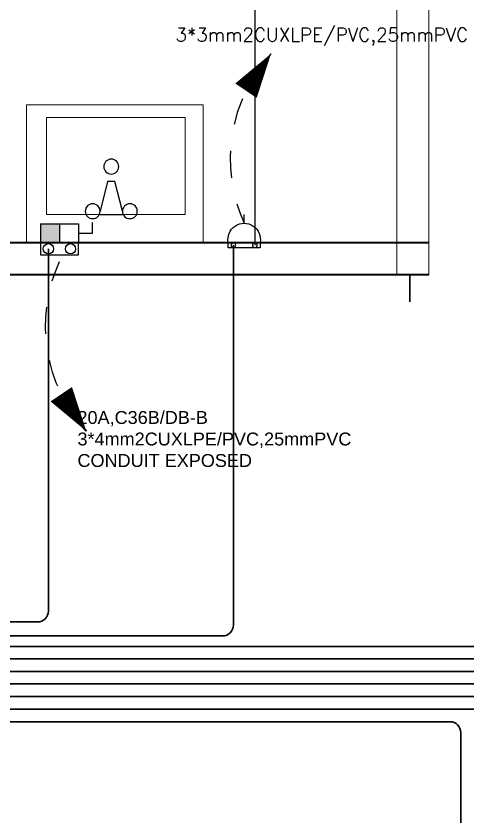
# Model space of a CAD drawing. Header units: inches. Extents: x 3955 to 4125, y 4886 to 4983.
# Drawn here: x 4044.407 to 4046.088, y 4928.142 to 4931.125 of the extents above; entities that cross this region are included whole.
import ezdxf

# ---------------------------------------------------------------- set-up
doc = ezdxf.new("R2010")
doc.units = ezdxf.units.IN
doc.header["$MEASUREMENT"] = 0
doc.linetypes.add('HIDDEN', pattern=[0.375, 0.25, -0.125])
doc.layers.get('0').update_dxf_attribs({"lineweight": 35})
for name, color, linetype, lineweight in [('DIM IN', 12, 'Continuous', 15), ('Shop Drawing', 3, 'Continuous', 30), ('walls', 7, 'Continuous', 40)]:
    doc.layers.add(name, color=color, linetype=linetype, lineweight=lineweight)
for name, color, linetype in [('E-LEADER', 30, 'Continuous'), ('E-POWER', 3, 'Continuous'), ('E-TEXT', 2, 'Continuous'), ('N Wiring', 255, 'Continuous'), ('UMG-ML', 251, 'Continuous')]:
    doc.layers.add(name, color=color, linetype=linetype)
doc.styles.add('ELEC', font='romans.shx')
doc.styles.get("Standard").update_dxf_attribs({"font": 'arial.ttf'})

# ---------------------------------------------------------------- blocks, each defined once
blk = doc.blocks.new('11')
at = {"layer": 'DIM IN', "ltscale": 2.5}
blk.add_lwpolyline([(0.513, 0.6571), (0, 0.6571), (0, 0), (0.513, 0)], close=True, dxfattribs=at)
at = {"layer": 'DIM IN', "ltscale": 2.5, "elevation": 0}
blk.add_lwpolyline([(0.408, 0.5823), (0.0469, 0.5823), (0.0469, 0.067), (0.408, 0.067)], close=True, dxfattribs=at)
at = {"layer": 'UMG-ML', "ltscale": 2.5}
for p, q in [((0.2848, 0.3554, 0), (0.3956, 0.3831, 0)), ((0.4095, 0.3, 0), (0.4095, 0.3831, 0)), ((0.2848, 0.3277, 0), (0.2848, 0.3554, 0)), ((0.3956, 0.3, 0), (0.2848, 0.3277, 0))]:
    blk.add_line(p, q, dxfattribs=at)
for centre in [(0.3956, 0.4108, 0), (0.2294, 0.3416, 0), (0.3956, 0.2723, 0)]:
    blk.add_circle(centre, 0.0277, dxfattribs=at)
blk = doc.blocks.new('S1')
for p, q in [((0, 180), (0, 260)), ((-147, 0), (147, 0))]:
    blk.add_line(p, q)
blk.add_lwpolyline([(147, 0), (-147, 0), (-147, -47.8), (147, -47.8)], close=True)
for centre in [(-99, -23.9), (99, -23.9)]:
    blk.add_circle(centre, 22.2)
at = {"linetype": 'Continuous'}
blk.add_arc((0, 30), 150, 348.46158, 191.53842, dxfattribs=at)
blk = doc.blocks.new('*U9')
blk.add_line((233, 512.3), (309.4, 559.6))
blk.add_lwpolyline([(309.4, 559.6, 0, 96, 0), (174.8, 461.8, 96, 96, 0)], format="xyseb")
at = {"linetype": 'HIDDEN', "ltscale": 0.2}
blk.add_arc((581.3, 44), 583, 117.8068, 184.3237, dxfattribs=at)
blk = doc.blocks.new('DC1')
blk.add_hatch(color=256).paths.add_polyline_path([(0, 175), (-175, 175), (-175, 0), (0, 0)])
for p, q in [((-175, 175), (175, 175)), ((-175, 175), (-175, 0)), ((0, 175), (0, 0)), ((175, 175), (175, 0)), ((305, 87.5), (305, 187.5)), ((175, 87.5), (305, 87.5)), ((-175, 0), (175, 0))]:
    blk.add_line(p, q)
blk.add_lwpolyline([(175, 0), (-175, 0), (-175, -111.7), (175, -111.7)], close=True)
for centre in [(-102.3, -55.8), (102.3, -55.8)]:
    blk.add_circle(centre, 47.4)
blk = doc.blocks.new('A$C606D7A20')
at = {"layer": 'DIM IN', "ltscale": 2.5}
for p, q in [((31.37743, -7.00468), (31.37743, -8.30463)), ((31.49743, -7.00468), (31.49743, -8.30463))]:
    blk.add_line(p, q, dxfattribs=at)
at = {"layer": 'N Wiring'}
blk.add_lwpolyline([(31.34705, -5.10399), (31.34705, -5.18364), (30.88995, -5.18364, 0.4142136), (30.84995, -5.22364), (30.84995, -8.19425)], format="xyb", dxfattribs=at)
at = {"layer": 'Shop Drawing', "elevation": 0}
for points in [[(34.53807, -2.02164), (33.31778, -2.02164, 0.4142136), (33.27778, -2.06164), (33.27778, -9.69396, -0.4142136), (33.23778, -9.73396), (19.27281, -9.73396, -0.4142136), (19.23281, -9.69396), (19.23281, -8.70353, -0.4142136), (19.27281, -8.66353), (20.48283, -8.66353)], [(32.72046, -2.59454), (32.72046, -9.64884, -0.4142136), (32.68046, -9.68884), (19.31281, -9.68884, -0.4142136), (19.27281, -9.64884), (19.27281, -8.7196, -0.4142136), (19.31281, -8.6796), (20.48283, -8.6796)]]:
    blk.add_lwpolyline(points, format="xyb", dxfattribs=at)
at = {"layer": 'Shop Drawing'}
for points in [[(30.7703, -8.19425), (30.7703, -9.60878, -0.4142136), (30.7303, -9.64878), (19.35281, -9.64878, -0.4142136), (19.31281, -9.60878), (19.31281, -8.73567, -0.4142136), (19.35281, -8.69567), (20.48283, -8.69567)], [(30.082, -8.20709), (30.082, -9.5568, -0.4142136), (30.042, -9.5968), (19.39281, -9.5968, -0.4142136), (19.35281, -9.5568), (19.35281, -8.75174, -0.4142136), (19.39281, -8.71174), (20.48283, -8.71174)], [(31.61587, -12.70066), (31.61587, -10.00846, 0.4142136), (31.57587, -9.96846), (19.07281, -9.96846, -0.4142136), (19.03281, -9.92846), (19.03281, -8.62317, -0.4142136), (19.07281, -8.58317), (20.48283, -8.58317)], [(36.48677, -9.92156), (19.11281, -9.92156, -0.4142136), (19.07281, -9.88156), (19.07281, -8.63924, -0.4142136), (19.11281, -8.59924), (20.48283, -8.59924)], [(20.48283, -8.61531), (19.15281, -8.61531, 0.4142136), (19.11281, -8.65531), (19.11281, -9.83466, 0.4142136), (19.15281, -9.87466), (36.5263, -9.87466)], [(36.54791, -9.82776), (19.19281, -9.82776, -0.4142136), (19.15281, -9.78776), (19.15281, -8.67139, -0.4142136), (19.19281, -8.63139), (20.48283, -8.63139)], [(36.50232, -9.78086), (19.23281, -9.78086, -0.4142136), (19.19281, -9.74086), (19.19281, -8.68746, -0.4142136), (19.23281, -8.64746), (20.48283, -8.64746)]]:
    blk.add_lwpolyline(points, format="xyb", dxfattribs=at)
blk.add_lwpolyline([(31.42632, -8.30463), (31.42632, -8.40463)], dxfattribs=at)
at = {"layer": 'walls', "ltscale": 2.5}
for p, q in [((31.49743, -8.18463), (24.19247, -8.18463)), ((31.49743, -8.30463), (24.19247, -8.30463))]:
    blk.add_line(p, q, dxfattribs=at)
at = {"layer": 'DIM IN', "ltscale": 2.5, "xscale": -1, "rotation": 90}
blk.add_blockref('11', (30.65736, -7.67162), dxfattribs=at)
at = {"layer": 'E-LEADER', "yscale": 0.001, "zscale": 0.001}
for p, xscale, rotation in [((30.81012, -8.11222), 0.001, 19.94119348227059), ((30.12316, -8.25503), -0.001, 160.0588065177293)]:
    blk.add_blockref('*U9', p, dxfattribs=dict(at, xscale=xscale, rotation=rotation))
at = {"layer": 'E-POWER', "xscale": -0.0004022874689625001, "yscale": 0.0004022874689625001, "zscale": 0.0004022874689625001, "rotation": 359.9999999995181}
blk.add_blockref('S1', (30.81012, -8.18463), dxfattribs=at)
at = {"layer": 'E-POWER', "xscale": 0.0004022874689625001, "yscale": 0.0004022874689625001, "zscale": 0.0004022874689625001}
blk.add_blockref('DC1', (30.12316, -8.18463), dxfattribs=at)
at = {"layer": 'E-TEXT', "style": 'ELEC'}
blk.add_text('3*3mm2CUXLPE/PVC,25mmPVC CONDUIT EXPOSED', height=0.05, dxfattribs=at).set_placement((30.5549, -7.43482, 0))
at = {"layer": 'E-TEXT', "insert": (30.19023, -9.02037, 0), "char_height": 0.0480602, "attachment_point": 7}
blk.add_mtext_dynamic_manual_height_columns('20A,C36B/DB-B\\P3*4mm2CUXLPE/PVC,25mmPVC CONDUIT EXPOSED', width=0.8333528, gutter_width=12.5, heights=[0.22794], dxfattribs=at)

msp = doc.modelspace()

# ---------------------------------------------------------------- block references
msp.add_blockref('A$C606D7A20', (4014.4456, 4938.4649))

doc.saveas('drawing.dxf')
